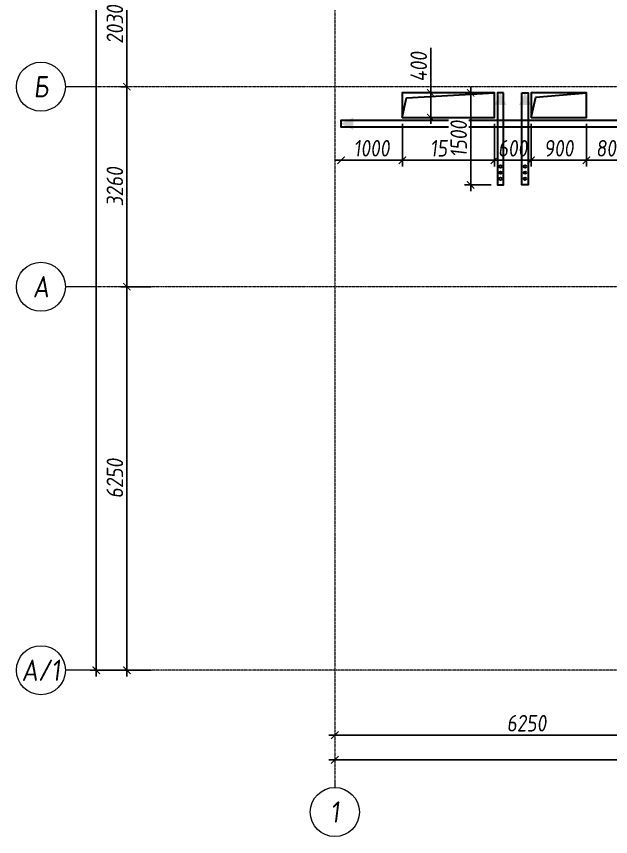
# Model space of a CAD drawing. Header units: millimetres. Extents: x -233751 to 529254, y -907864 to 285890.
# Drawn here: x 189820 to 199506, y 52494 to 65861 of the extents above; entities that cross this region are included whole.
import ezdxf
from ezdxf.enums import TextEntityAlignment as Align

# ---------------------------------------------------------------- set-up
doc = ezdxf.new("R2010")
doc.units = ezdxf.units.MM
doc.linetypes.add('осевая', pattern=[2, 1.25, -0.25, 0.25, -0.25])
doc.layers.get('0').update_dxf_attribs({"lineweight": 30})
doc.layers.get('Defpoints').update_dxf_attribs({"lineweight": 0})
for name, color, linetype, lineweight in [('КР_Металл', 3, 'Continuous', 30), ('КР_Новые отверстия', 5, 'Continuous', 30), ('КР_Оси', 7, 'Continuous', 5), ('КР_Размеры отверстия', 7, 'Continuous', 5), ('КР_Размеры усиление', 1, 'Continuous', 5)]:
    doc.layers.add(name, color=color, linetype=linetype, lineweight=lineweight)
doc.styles.add('ISOCPEUR', font='isocpeur.ttf', dxfattribs={"width": 0.85, "oblique": 7})
doc.dimstyles.new('R_100', dxfattribs={"dimtxt": 270, "dimasz": 120, "dimexe": 100, "dimexo": 100, "dimgap": 60, "dimtad": 1, "dimdec": 0, "dimrnd": 5, "dimzin": 0, "dimdsep": 46, "dimtxsty": 'ISOCPEUR', "dimblk": 'ARCHTICK', "dimcen": 0, "dimdle": 100, "dimclrd": 256, "dimclre": 256, "dimclrt": 256, "dimadec": 0, "dimazin": 0, "dimtfac": 2, "dimtdec": 0, "dimtmove": 0, "dimatfit": 3, "dimfxl": 1, "dimtvp": 3, "dimtfill": 1, "dimtolj": 1, "dimtzin": 0, "dimarcsym": 0})

# ---------------------------------------------------------------- blocks, each defined once
blk = doc.blocks.new('*U2007')
at = {"color": 0, "linetype": 'Continuous', "lineweight": -2}
blk.add_line((-74924, 0), (-75424, 0), dxfattribs=at)
at = {"color": 0, "linetype": 'ByBlock', "lineweight": -2, "ltscale": 10}
blk.add_line((0, 0), (-74924, 0), dxfattribs=at)
at = {"color": 0, "linetype": 'Continuous', "lineweight": -2}
blk.add_circle((-75824, 0), 400, dxfattribs=at)
at = {"color": 0, "linetype": 'Continuous', "lineweight": -2, "style": 'ISOCPEUR', "oblique": 7, "width": 0.856383}
blk.add_text('А', height=347, dxfattribs=at).set_placement((-75824, 0), align=Align.MIDDLE_CENTER)
blk = doc.blocks.new('*U2008')
at = {"color": 0, "linetype": 'Continuous', "lineweight": -2}
blk.add_line((-74924, 0), (-75424, 0), dxfattribs=at)
at = {"color": 0, "linetype": 'ByBlock', "lineweight": -2, "ltscale": 10}
blk.add_line((0, 0), (-74924, 0), dxfattribs=at)
at = {"color": 0, "linetype": 'Continuous', "lineweight": -2}
blk.add_circle((-75824, 0), 400, dxfattribs=at)
at = {"color": 0, "linetype": 'Continuous', "lineweight": -2, "style": 'ISOCPEUR', "oblique": 7, "width": 0.856383}
blk.add_text('Б', height=347, dxfattribs=at).set_placement((-75824, 0), align=Align.MIDDLE_CENTER)
blk = doc.blocks.new('*U2017')
at = {"color": 0, "linetype": 'Continuous', "lineweight": -2}
blk.add_line((-74924, 0), (-75424, 0), dxfattribs=at)
at = {"color": 0, "linetype": 'ByBlock', "lineweight": -2, "ltscale": 10}
blk.add_line((0, 0), (-74924, 0), dxfattribs=at)
at = {"color": 0, "linetype": 'Continuous', "lineweight": -2}
blk.add_circle((-75824, 0), 400, dxfattribs=at)
at = {"color": 0, "linetype": 'Continuous', "lineweight": -2, "style": 'ISOCPEUR', "oblique": 7, "width": 0.856383}
blk.add_text('А/1', height=347.4, dxfattribs=at).set_placement((-75824, 0), align=Align.MIDDLE_CENTER)
blk = doc.blocks.new('*U2018')
at = {"color": 0, "linetype": 'ByBlock', "lineweight": -2, "ltscale": 10}
blk.add_line((0, 0), (0, -34307), dxfattribs=at)
at = {"color": 0, "linetype": 'Continuous', "lineweight": -2}
blk.add_line((0, -34307), (0, -34407), dxfattribs=at)
blk.add_circle((0, -34807), 400, dxfattribs=at)
at = {"color": 0, "linetype": 'Continuous', "lineweight": -2, "style": 'ISOCPEUR', "oblique": 7, "width": 0.856383}
blk.add_text('1', height=347, dxfattribs=at).set_placement((0, -34807), align=Align.MIDDLE_CENTER)
blk = doc.blocks.new('_ArchTick')
at = {"color": 0, "linetype": 'ByBlock', "const_width": 0.15}
blk.add_lwpolyline([(-0.5, -0.5), (0.5, 0.5)], dxfattribs=at)
blk = doc.blocks.new('*D570')
at = {"layer": 'Defpoints', "color": 0, "transparency": 16777216}
for p in [(191620, 61456), (192122, 61456), (192122, 55206)]:
    blk.add_point(p, dxfattribs=at)
at = {"layer": 'КР_Оси', "lineweight": -2, "transparency": 16777216}
for p, q in [((191620, 55106), (191620, 61556)), ((192022, 61456), (191520, 61456)), ((192022, 55206), (191520, 55206))]:
    blk.add_line(p, q, dxfattribs=at)
at = {"layer": 'КР_Оси', "lineweight": -2, "transparency": 16777216, "xscale": 120, "yscale": 120, "zscale": 120}
for p, rotation in [((191620, 61456), 90), ((191620, 55206), 270)]:
    blk.add_blockref('_ArchTick', p, dxfattribs=dict(at, rotation=rotation))
at = {"layer": 'КР_Оси', "transparency": 16777216, "insert": (191425, 58331), "char_height": 270, "attachment_point": 5, "rotation": 90, "style": 'ISOCPEUR', "bg_fill": 3, "box_fill_scale": 1.1, "bg_fill_color": 256, "bg_fill_true_color": 13158600, "bg_fill_transparency": 0}
blk.add_mtext('\\A1;6250', dxfattribs=at)
blk = doc.blocks.new('*D562')
at = {"layer": 'Defpoints', "color": 0, "transparency": 16777216}
for p in [(191120, 94601), (192072, 94601), (192122, 55206)]:
    blk.add_point(p, dxfattribs=at)
at = {"layer": 'КР_Оси', "lineweight": -2, "transparency": 16777216}
for p, q in [((191120, 55106), (191120, 94701)), ((191972, 94601), (191020, 94601)), ((192022, 55206), (191020, 55206))]:
    blk.add_line(p, q, dxfattribs=at)
at = {"layer": 'КР_Оси', "lineweight": -2, "transparency": 16777216, "xscale": 120, "yscale": 120, "zscale": 120}
for p, rotation in [((191120, 94601), 90), ((191120, 55206), 270)]:
    blk.add_blockref('_ArchTick', p, dxfattribs=dict(at, rotation=rotation))
at = {"layer": 'КР_Оси', "transparency": 16777216, "insert": (190925, 73288), "char_height": 270, "attachment_point": 5, "rotation": 90, "style": 'ISOCPEUR', "bg_fill": 3, "box_fill_scale": 1.1, "bg_fill_color": 256, "bg_fill_true_color": 13158600, "bg_fill_transparency": 0}
blk.add_mtext('\\A1;39395', dxfattribs=at)
blk = doc.blocks.new('*D563')
at = {"layer": 'Defpoints', "color": 0, "transparency": 16777216}
for p in [(191620, 64716), (191720, 64716), (192122, 61456)]:
    blk.add_point(p, dxfattribs=at)
at = {"layer": 'КР_Оси', "lineweight": -2, "transparency": 16777216}
for p, q in [((191620, 64716), (191520, 64716)), ((191620, 61356), (191620, 64816)), ((192022, 61456), (191520, 61456))]:
    blk.add_line(p, q, dxfattribs=at)
at = {"layer": 'КР_Оси', "lineweight": -2, "transparency": 16777216, "xscale": 120, "yscale": 120, "zscale": 120}
for p, rotation in [((191620, 64716), 90), ((191620, 61456), 270)]:
    blk.add_blockref('_ArchTick', p, dxfattribs=dict(at, rotation=rotation))
at = {"layer": 'КР_Оси', "transparency": 16777216, "insert": (191425, 63086), "char_height": 270, "attachment_point": 5, "rotation": 90, "style": 'ISOCPEUR', "bg_fill": 3, "box_fill_scale": 1.1, "bg_fill_color": 256, "bg_fill_true_color": 13158600, "bg_fill_transparency": 0}
blk.add_mtext('\\A1;3260', dxfattribs=at)
blk = doc.blocks.new('*D564')
at = {"layer": 'Defpoints', "color": 0, "transparency": 16777216}
for p in [(190870, 66746), (191620, 66746), (191720, 64716)]:
    blk.add_point(p, dxfattribs=at)
at = {"layer": 'КР_Оси', "lineweight": -2, "transparency": 16777216}
for p, q in [((191620, 64616), (191620, 66846)), ((190970, 66746), (191720, 66746)), ((191620, 64716), (191520, 64716))]:
    blk.add_line(p, q, dxfattribs=at)
at = {"layer": 'КР_Оси', "lineweight": -2, "transparency": 16777216, "xscale": 120, "yscale": 120, "zscale": 120}
for p, rotation in [((191620, 66746), 90), ((191620, 64716), 270)]:
    blk.add_blockref('_ArchTick', p, dxfattribs=dict(at, rotation=rotation))
at = {"layer": 'КР_Оси', "transparency": 16777216, "insert": (191425, 65731), "char_height": 270, "attachment_point": 5, "rotation": 90, "style": 'ISOCPEUR', "bg_fill": 3, "box_fill_scale": 1.1, "bg_fill_color": 256, "bg_fill_true_color": 13158600, "bg_fill_transparency": 0}
blk.add_mtext('\\A1;2030', dxfattribs=at)
blk = doc.blocks.new('*D547')
at = {"layer": 'Defpoints', "color": 0, "transparency": 16777216}
for p in [(195011, 53745), (263426, 53745), (263426, 53745)]:
    blk.add_point(p, dxfattribs=at)
at = {"layer": 'КР_Оси', "lineweight": -2, "transparency": 16777216}
blk.add_line((194911, 53745), (263526, 53745), dxfattribs=at)
at = {"layer": 'КР_Оси', "lineweight": -2, "transparency": 16777216, "xscale": 120, "yscale": 120, "zscale": 120, "rotation": 180}
blk.add_blockref('_ArchTick', (195011, 53745), dxfattribs=at)
at = {"layer": 'КР_Оси', "lineweight": -2, "transparency": 16777216, "xscale": 120, "yscale": 120, "zscale": 120}
blk.add_blockref('_ArchTick', (263426, 53745), dxfattribs=at)
at = {"layer": 'КР_Оси', "transparency": 16777216, "insert": (230912, 53940), "char_height": 270, "attachment_point": 5, "style": 'ISOCPEUR', "bg_fill": 3, "box_fill_scale": 1.1, "bg_fill_color": 256, "bg_fill_true_color": 13158600, "bg_fill_transparency": 0}
blk.add_mtext('\\A1;68415', dxfattribs=at)
blk = doc.blocks.new('*D559')
at = {"layer": 'Defpoints', "color": 0, "transparency": 16777216}
for p in [(195011, 54147), (195011, 54147), (201261, 54147)]:
    blk.add_point(p, dxfattribs=at)
at = {"layer": 'КР_Оси', "lineweight": -2, "transparency": 16777216}
blk.add_line((201361, 54147), (194911, 54147), dxfattribs=at)
at = {"layer": 'КР_Оси', "lineweight": -2, "transparency": 16777216, "xscale": 120, "yscale": 120, "zscale": 120, "rotation": 180}
blk.add_blockref('_ArchTick', (195011, 54147), dxfattribs=at)
at = {"layer": 'КР_Оси', "lineweight": -2, "transparency": 16777216, "xscale": 120, "yscale": 120, "zscale": 120}
blk.add_blockref('_ArchTick', (201261, 54147), dxfattribs=at)
at = {"layer": 'КР_Оси', "transparency": 16777216, "insert": (198136, 54342), "char_height": 270, "attachment_point": 5, "style": 'ISOCPEUR', "bg_fill": 3, "box_fill_scale": 1.1, "bg_fill_color": 256, "bg_fill_true_color": 13158600, "bg_fill_transparency": 0}
blk.add_mtext('\\A1;6250', dxfattribs=at)
blk = doc.blocks.new('*D591')
at = {"layer": 'Defpoints', "color": 0, "transparency": 16777216}
for p in [(196111, 64213), (197611, 64213), (197611, 63517)]:
    blk.add_point(p, dxfattribs=at)
at = {"layer": 'КР_Размеры отверстия', "lineweight": -2, "transparency": 16777216}
for p, q in [((196111, 64113), (196111, 63417)), ((197611, 64113), (197611, 63417)), ((196011, 63517), (197711, 63517))]:
    blk.add_line(p, q, dxfattribs=at)
at = {"layer": 'КР_Размеры отверстия', "lineweight": -2, "transparency": 16777216, "xscale": 120, "yscale": 120, "zscale": 120, "rotation": 180}
blk.add_blockref('_ArchTick', (196111, 63517), dxfattribs=at)
at = {"layer": 'КР_Размеры отверстия', "lineweight": -2, "transparency": 16777216, "xscale": 120, "yscale": 120, "zscale": 120}
blk.add_blockref('_ArchTick', (197611, 63517), dxfattribs=at)
at = {"layer": 'КР_Размеры отверстия', "transparency": 16777216, "insert": (196861, 63712), "char_height": 270, "attachment_point": 5, "style": 'ISOCPEUR', "bg_fill": 3, "box_fill_scale": 1.1, "bg_fill_color": 256, "bg_fill_true_color": 13158600, "bg_fill_transparency": 0}
blk.add_mtext('\\A1;1500', dxfattribs=at)
blk = doc.blocks.new('*D592')
at = {"layer": 'Defpoints', "color": 0, "transparency": 16777216}
for p in [(197611, 64213), (198211, 64213)]:
    blk.add_point(p, dxfattribs=at)
at = {"layer": 'КР_Размеры отверстия', "lineweight": -2, "transparency": 16777216}
for p, q in [((197611, 64113), (197611, 63417)), ((198211, 64113), (198211, 63417)), ((197511, 63517), (198311, 63517))]:
    blk.add_line(p, q, dxfattribs=at)
at = {"layer": 'КР_Размеры отверстия', "lineweight": -2, "transparency": 16777216, "xscale": 120, "yscale": 120, "zscale": 120, "rotation": 180}
blk.add_blockref('_ArchTick', (197611, 63517), dxfattribs=at)
at = {"layer": 'КР_Размеры отверстия', "lineweight": -2, "transparency": 16777216, "xscale": 120, "yscale": 120, "zscale": 120}
blk.add_blockref('_ArchTick', (198211, 63517), dxfattribs=at)
at = {"layer": 'КР_Размеры отверстия', "transparency": 16777216, "insert": (197911, 63712), "char_height": 270, "attachment_point": 5, "style": 'ISOCPEUR', "bg_fill": 3, "box_fill_scale": 1.1, "bg_fill_color": 256, "bg_fill_true_color": 13158600, "bg_fill_transparency": 0}
blk.add_mtext('\\A1;600', dxfattribs=at)
at = {"layer": 'Defpoints', "color": 0, "transparency": 16777216}
blk.add_point((198211, 63517), dxfattribs=at)
blk = doc.blocks.new('*D593')
at = {"layer": 'Defpoints', "color": 0, "transparency": 16777216}
for p in [(198211, 64213), (199111, 64213), (199111, 63517)]:
    blk.add_point(p, dxfattribs=at)
at = {"layer": 'КР_Размеры отверстия', "lineweight": -2, "transparency": 16777216}
for p, q in [((198211, 64113), (198211, 63417)), ((199111, 64113), (199111, 63417)), ((198111, 63517), (199211, 63517))]:
    blk.add_line(p, q, dxfattribs=at)
at = {"layer": 'КР_Размеры отверстия', "lineweight": -2, "transparency": 16777216, "xscale": 120, "yscale": 120, "zscale": 120, "rotation": 180}
blk.add_blockref('_ArchTick', (198211, 63517), dxfattribs=at)
at = {"layer": 'КР_Размеры отверстия', "lineweight": -2, "transparency": 16777216, "xscale": 120, "yscale": 120, "zscale": 120}
blk.add_blockref('_ArchTick', (199111, 63517), dxfattribs=at)
at = {"layer": 'КР_Размеры отверстия', "transparency": 16777216, "insert": (198661, 63712), "char_height": 270, "attachment_point": 5, "style": 'ISOCPEUR', "bg_fill": 3, "box_fill_scale": 1.1, "bg_fill_color": 256, "bg_fill_true_color": 13158600, "bg_fill_transparency": 0}
blk.add_mtext('\\A1;900', dxfattribs=at)
blk = doc.blocks.new('*D594')
at = {"layer": 'Defpoints', "color": 0, "transparency": 16777216}
for p in [(199111, 64213), (199909, 64213), (199909, 63517)]:
    blk.add_point(p, dxfattribs=at)
at = {"layer": 'КР_Размеры отверстия', "lineweight": -2, "transparency": 16777216}
for p, q in [((199111, 64113), (199111, 63417)), ((199909, 64113), (199909, 63417)), ((199011, 63517), (200009, 63517))]:
    blk.add_line(p, q, dxfattribs=at)
at = {"layer": 'КР_Размеры отверстия', "lineweight": -2, "transparency": 16777216, "xscale": 120, "yscale": 120, "zscale": 120, "rotation": 180}
blk.add_blockref('_ArchTick', (199111, 63517), dxfattribs=at)
at = {"layer": 'КР_Размеры отверстия', "lineweight": -2, "transparency": 16777216, "xscale": 120, "yscale": 120, "zscale": 120}
blk.add_blockref('_ArchTick', (199909, 63517), dxfattribs=at)
at = {"layer": 'КР_Размеры отверстия', "transparency": 16777216, "insert": (199510, 63712), "char_height": 270, "attachment_point": 5, "style": 'ISOCPEUR', "bg_fill": 3, "box_fill_scale": 1.1, "bg_fill_color": 256, "bg_fill_true_color": 13158600, "bg_fill_transparency": 0}
blk.add_mtext('\\A1;800', dxfattribs=at)
blk = doc.blocks.new('*D665')
at = {"layer": 'Defpoints', "color": 0, "transparency": 16777216}
for p in [(196111, 64213), (195111, 63517), (195111, 63517)]:
    blk.add_point(p, dxfattribs=at)
at = {"layer": 'КР_Размеры отверстия', "lineweight": -2, "transparency": 16777216}
for p, q in [((196111, 64113), (196111, 63417)), ((196211, 63517), (195011, 63517))]:
    blk.add_line(p, q, dxfattribs=at)
at = {"layer": 'КР_Размеры отверстия', "lineweight": -2, "transparency": 16777216, "xscale": 120, "yscale": 120, "zscale": 120, "rotation": 180}
blk.add_blockref('_ArchTick', (195111, 63517), dxfattribs=at)
at = {"layer": 'КР_Размеры отверстия', "lineweight": -2, "transparency": 16777216, "xscale": 120, "yscale": 120, "zscale": 120}
blk.add_blockref('_ArchTick', (196111, 63517), dxfattribs=at)
at = {"layer": 'КР_Размеры отверстия', "transparency": 16777216, "insert": (195611, 63712), "char_height": 270, "attachment_point": 5, "style": 'ISOCPEUR', "bg_fill": 3, "box_fill_scale": 1.1, "bg_fill_color": 256, "bg_fill_true_color": 13158600, "bg_fill_transparency": 0}
blk.add_mtext('\\A1;1000', dxfattribs=at)
blk = doc.blocks.new('*D667')
at = {"layer": 'Defpoints', "color": 0, "transparency": 16777216}
for p in [(196573, 64615), (196573, 64615), (196573, 64213)]:
    blk.add_point(p, dxfattribs=at)
at = {"layer": 'КР_Размеры отверстия', "lineweight": -2, "transparency": 16777216}
for p, q in [((196573, 64615), (196573, 65347)), ((196573, 64113), (196573, 64615))]:
    blk.add_line(p, q, dxfattribs=at)
at = {"layer": 'КР_Размеры отверстия', "lineweight": -2, "transparency": 16777216, "xscale": 120, "yscale": 120, "zscale": 120}
for p, rotation in [((196573, 64615), 90), ((196573, 64213), 270)]:
    blk.add_blockref('_ArchTick', p, dxfattribs=dict(at, rotation=rotation))
at = {"layer": 'КР_Размеры отверстия', "transparency": 16777216, "insert": (196378, 65041), "char_height": 270, "attachment_point": 5, "rotation": 90, "style": 'ISOCPEUR', "bg_fill": 3, "box_fill_scale": 1.1, "bg_fill_color": 256, "bg_fill_true_color": 13158600, "bg_fill_transparency": 0}
blk.add_mtext('\\A1;400', dxfattribs=at)
blk = doc.blocks.new('*D1260')
at = {"layer": 'Defpoints', "color": 0, "transparency": 16777216}
for p in [(197661, 64616), (197225, 63115), (197661, 63115)]:
    blk.add_point(p, dxfattribs=at)
at = {"layer": 'КР_Размеры усиление', "color": 3, "lineweight": -2, "transparency": 16777216}
for p, q in [((197225, 64716), (197225, 63015)), ((197561, 64616), (197125, 64616)), ((197561, 63115), (197125, 63115))]:
    blk.add_line(p, q, dxfattribs=at)
at = {"layer": 'КР_Размеры усиление', "color": 3, "lineweight": -2, "transparency": 16777216, "xscale": 120, "yscale": 120, "zscale": 120}
for p, rotation in [((197225, 64616), 90), ((197225, 63115), 270)]:
    blk.add_blockref('_ArchTick', p, dxfattribs=dict(at, rotation=rotation))
at = {"layer": 'КР_Размеры усиление', "color": 3, "transparency": 16777216, "insert": (197030, 63865), "char_height": 270, "attachment_point": 5, "rotation": 90, "style": 'ISOCPEUR', "bg_fill": 3, "box_fill_scale": 1.1, "bg_fill_color": 256, "bg_fill_true_color": 13158600, "bg_fill_transparency": 0}
blk.add_mtext('\\A1;1500', dxfattribs=at)

msp = doc.modelspace()

# ---------------------------------------------------------------- hatches: boundary and pattern name
at = {"layer": 'КР_Металл', "lineweight": 5}
h = msp.add_hatch(color=6, dxfattribs=at)
h.dxf.hatch_style = 1
h.paths.add_polyline_path([(197710.6, 64615.7), (197810.6, 64415.7), (197610.6, 64415.7)])
h = msp.add_hatch(color=6, dxfattribs=at)
h.dxf.hatch_style = 1
h.paths.add_polyline_path([(198110.6, 64615.7), (198210.6, 64415.7), (198010.6, 64415.7)])

# ---------------------------------------------------------------- linework, layer by layer
at = {"layer": 'КР_Металл'}
for centre in [(197710.6, 63314.8), (197710.6, 63214.8), (198110.6, 63314.8), (198110.6, 63214.8)]:
    msp.add_circle(centre, 20, dxfattribs=at)
at = {"layer": 'КР_Новые отверстия'}
for points in [[(196110.6, 64213.4), (197610.6, 64213.4), (197610.6, 64614.6), (196110.6, 64614.6)], [(198210.6, 64213.4), (199110.6, 64213.4), (199110.6, 64614.6), (198210.6, 64614.6)]]:
    msp.add_lwpolyline(points, close=True, dxfattribs=at)
for points in [[(196110.6, 64213.4), (196179.5, 64533), (197610.6, 64614.6)], [(198210.6, 64213.4), (198285.3, 64546.1), (199110.6, 64614.6)]]:
    msp.add_lwpolyline(points, dxfattribs=at)

# ---------------------------------------------------------------- block references
at = {"layer": 'КР_Оси', "linetype": 'осевая'}
for name, p in [('*U2018', (195010.6, 87701.9)), ('*U2008', (266044, 64715.7)), ('*U2007', (266044, 61455.7)), ('*U2017', (266044, 55205.7))]:
    msp.add_blockref(name, p, dxfattribs=at)

# ---------------------------------------------------------------- next in the draw order: dimensions: what is measured, and where the dimension line sits
at = {"layer": 'КР_Оси'}
dim = msp.add_linear_dim(base=(191619.8, 61455.7), p1=(192122.3, 55205.7), p2=(192122.3, 61455.7), angle=90, dimstyle='R_100', override={"dimpost": '\\X'}, dxfattribs=at)
dim.commit()
dim.dimension.update_dxf_attribs({"geometry": '*D570', "text_midpoint": (191424.8, 58330.7)})
dim = msp.add_linear_dim(base=(263425.6, 53745), p1=(195010.6, 53745), p2=(263425.6, 53745), dimstyle='R_100', override={"dimpost": '\\X'}, dxfattribs=at)
dim.commit()
dim.dimension.update_dxf_attribs({"geometry": '*D547', "text_midpoint": (230911.9, 53745), "dimtype": 160})
at = {"layer": 'КР_Размеры отверстия'}
dim = msp.add_linear_dim(base=(197610.6, 63517), p1=(196110.6, 64213.4), p2=(197610.6, 64213.4), dimstyle='R_100', override={"dimpost": '\\X'}, dxfattribs=at)
dim.commit()
dim.dimension.update_dxf_attribs({"geometry": '*D591', "text_midpoint": (196860.6, 63712)})

# ---------------------------------------------------------------- next in the draw order: dimensions: what is measured, and where the dimension line sits
at = {"layer": 'КР_Оси'}
dim = msp.add_linear_dim(base=(191119.8, 94600.7), p1=(192122.3, 55205.7), p2=(192072.3, 94600.7), angle=90, dimstyle='R_100', override={"dimpost": '\\X'}, dxfattribs=at)
dim.commit()
dim.dimension.update_dxf_attribs({"geometry": '*D562', "text_midpoint": (191119.8, 73287.6), "dimtype": 160})
dim = msp.add_linear_dim(base=(195010.6, 54147.1), p1=(201260.6, 54147.1), p2=(195010.6, 54147.1), dimstyle='R_100', override={"dimpost": '\\X', "dimtmove": 1}, dxfattribs=at)
dim.commit()
dim.dimension.update_dxf_attribs({"geometry": '*D559', "text_midpoint": (198135.6, 54342.1)})
at = {"layer": 'КР_Размеры отверстия'}
for base, p1, p2, picture, middle in [((195110.6, 63517), (196110.6, 64213.4), (195110.6, 63517), '*D665', (195610.6, 63712)), ((198210.6, 63517), (197610.6, 64213.4), (198210.6, 64213.4), '*D592', (197910.6, 63712))]:
    dim = msp.add_linear_dim(base=base, p1=p1, p2=p2, dimstyle='R_100', override={"dimpost": '\\X'}, dxfattribs=at)
    dim.commit()
    dim.dimension.update_dxf_attribs({"geometry": picture, "text_midpoint": middle})

# ---------------------------------------------------------------- next in the draw order: hatches: boundary and pattern name
at = {"layer": 'КР_Металл', "lineweight": 5}
h = msp.add_hatch(color=6, dxfattribs=at)
h.dxf.hatch_style = 1
h.paths.add_polyline_path([(195110.6, 64113.4), (195310.6, 64213.4), (195310.6, 64013.4)])

# ---------------------------------------------------------------- next in the draw order: linework, layer by layer
at = {"layer": 'КР_Металл'}
msp.add_lwpolyline([(197760.6, 64615.7), (197660.6, 64615.7), (197660.6, 63114.8), (197760.6, 63114.8)], close=True, dxfattribs=at)
msp.add_circle((197710.6, 63414.8), 20, dxfattribs=at)

# ---------------------------------------------------------------- next in the draw order: dimensions: what is measured, and where the dimension line sits
at = {"layer": 'КР_Оси'}
dim = msp.add_linear_dim(base=(191619.8, 64715.7), p1=(192122.3, 61455.7), p2=(191719.8, 64715.7), angle=90, dimstyle='R_100', override={"dimpost": '\\X'}, dxfattribs=at)
dim.commit()
dim.dimension.update_dxf_attribs({"geometry": '*D563', "text_midpoint": (191424.8, 63085.7)})
at = {"layer": 'КР_Размеры отверстия'}
dim = msp.add_linear_dim(base=(196572.6, 64614.6), p1=(196572.6, 64213.4), p2=(196572.6, 64614.6), angle=90, dimstyle='R_100', override={"dimpost": '\\X'}, dxfattribs=at)
dim.commit()
dim.dimension.update_dxf_attribs({"geometry": '*D667', "text_midpoint": (196377.6, 65040.6)})
dim = msp.add_linear_dim(base=(199110.6, 63517), p1=(198210.6, 64213.4), p2=(199110.6, 64213.4), dimstyle='R_100', override={"dimpost": '\\X'}, dxfattribs=at)
dim.commit()
dim.dimension.update_dxf_attribs({"geometry": '*D593', "text_midpoint": (198660.6, 63712)})

# ---------------------------------------------------------------- next in the draw order: linework, layer by layer
at = {"layer": 'КР_Металл'}
msp.add_lwpolyline([(198060.6, 64615.7), (198160.6, 64615.7), (198160.6, 63114.8), (198060.6, 63114.8)], close=True, dxfattribs=at)
msp.add_circle((198110.6, 63414.8), 20, dxfattribs=at)

# ---------------------------------------------------------------- next in the draw order: dimensions: what is measured, and where the dimension line sits
at = {"layer": 'КР_Оси'}
dim = msp.add_linear_dim(base=(191619.8, 66745.7), p1=(191719.8, 64715.7), p2=(190869.8, 66745.7), angle=90, dimstyle='R_100', override={"dimpost": '\\X'}, dxfattribs=at)
dim.commit()
dim.dimension.update_dxf_attribs({"geometry": '*D564', "text_midpoint": (191424.8, 65730.7)})
at = {"layer": 'КР_Размеры отверстия'}
dim = msp.add_linear_dim(base=(199909.2, 63517), p1=(199110.6, 64213.4), p2=(199909.2, 64213.4), dimstyle='R_100', override={"dimpost": '\\X'}, dxfattribs=at)
dim.commit()
dim.dimension.update_dxf_attribs({"geometry": '*D594', "text_midpoint": (199509.9, 63712)})

# ---------------------------------------------------------------- next in the draw order: linework, layer by layer
at = {"layer": 'КР_Металл', "color": 1}
msp.add_lwpolyline([(201260.6, 64063.4), (201260.6, 64163.4), (195110.6, 64163.4), (195110.6, 64063.4)], close=True, dxfattribs=at)

# ---------------------------------------------------------------- next in the draw order: dimensions: what is measured, and where the dimension line sits
at = {"layer": 'КР_Размеры усиление'}
dim = msp.add_aligned_dim(p1=(197660.6, 64615.7), p2=(197660.6, 63114.8), distance=-435.5, dimstyle='R_100', override={"dimpost": '\\X', "dimclrd": 3, "dimclre": 3, "dimclrt": 3}, dxfattribs=at)
dim.commit()
dim.dimension.update_dxf_attribs({"geometry": '*D1260', "text_midpoint": (197030.1, 63865.2)})

doc.saveas('drawing.dxf')
